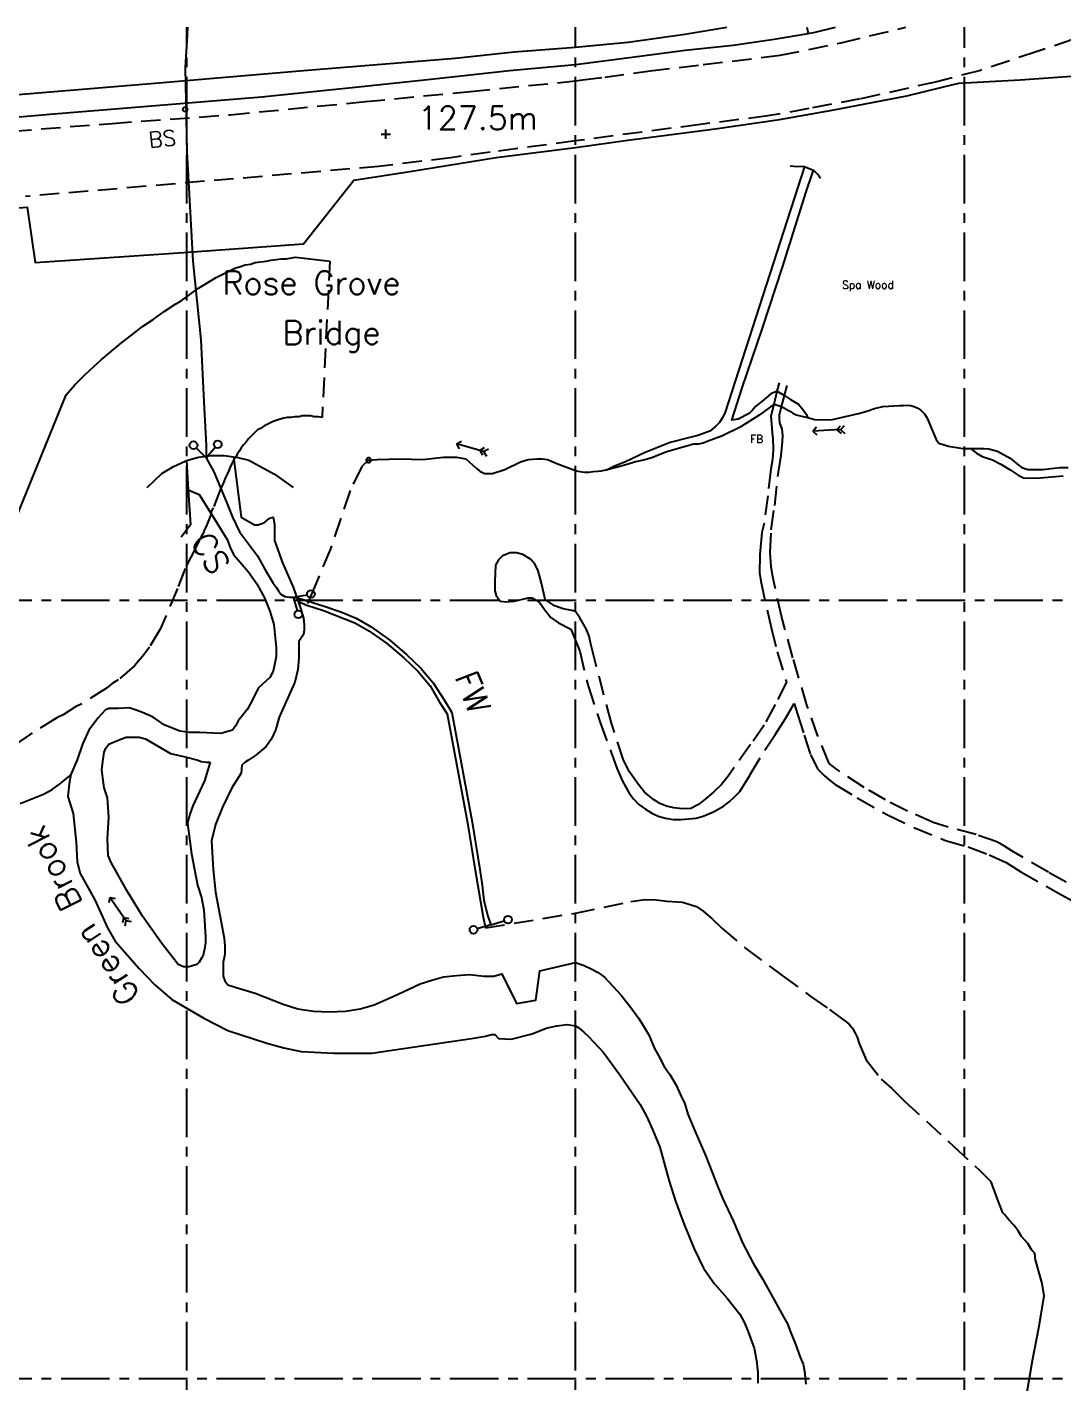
# Model space of a CAD drawing. Extents: x 380524 to 381571, y 430951 to 432014.
# Drawn here: x 380929.5 to 381062.7, y 431799.4 to 431973.7 of the extents above; entities that cross this region are included whole.
import ezdxf

# ---------------------------------------------------------------- set-up
doc = ezdxf.new("R2010")
doc.units = 0
doc.header["$LTSCALE"] = 5
doc.header["$MEASUREMENT"] = 0
doc.linetypes.add('CENTER', pattern=[2, 1.25, -0.25, 0.25, -0.25])
doc.linetypes.add('DASHED', pattern=[0.75, 0.5, -0.25])
doc.layers.get('0').update_dxf_attribs({"linetype": 'CONTINUOUS'})
for name, color, linetype in [('G8010007', 6, 'CONTINUOUS'), ('G8010011', 8, 'CONTINUOUS'), ('G8010013', 6, 'CONTINUOUS'), ('G8010021', 8, 'DASHED'), ('G8010027', 8, 'CONTINUOUS'), ('G8010030', 8, 'CONTINUOUS'), ('G8010032', 8, 'DASHED'), ('G8010036', 3, 'DASHED'), ('G8010057', 8, 'CONTINUOUS'), ('G8010059', 4, 'CONTINUOUS'), ('G8010069', 4, 'CONTINUOUS'), ('G8010374', 8, 'CONTINUOUS'), ('G8010376', 8, 'DASHED'), ('G8010572', 8, 'CENTER'), ('G8011005', 6, 'CONTINUOUS'), ('G8011009', 8, 'CONTINUOUS'), ('G8011010', 4, 'CONTINUOUS')]:
    doc.layers.add(name, color=color, linetype=linetype)
doc.styles.get("Standard").update_dxf_attribs({"font": 'SIMPLEX.SHX'})

# ---------------------------------------------------------------- blocks, each defined once
blk = doc.blocks.new('SPOTH')
for p, q in [((-4.6, 0), (4.6, 0)), ((0, -4.6), (0, 4.6))]:
    blk.add_line(p, q)
blk = doc.blocks.new('POINT')
blk.add_lwpolyline([(0.004128, 2.318056, 1), (0.004128, -2.301944, 1), (0.004128, 2.318056)], format="xyb")
blk = doc.blocks.new('FLARROW')
at = {"color": 8}
for p, q in [((-0.016003, 0.013495), (3.833997, 3.863495)), ((27.69632, 0.005086), (0.000452, 0.005086)), ((23.908844, -0.003322), (27.758844, 3.846678)), ((27.758844, -0.003322), (31.608844, 3.846678)), ((-0.016003, -0.003322), (3.833997, -3.853322)), ((23.908844, -0.003322), (27.758844, -3.853322)), ((27.758844, -0.058184), (31.608844, -3.908184))]:
    blk.add_line(p, q, dxfattribs=at)
blk = doc.blocks.new('BDYPOST')
blk.add_circle((0, 0), 2.23)
blk = doc.blocks.new('BDYMEREI')
blk.add_line((0.013811, -0.004999), (13.86859, -0.004999))
blk.add_circle((17.740743, 0.011348), 3.84096)

msp = doc.modelspace()

# ---------------------------------------------------------------- linework, layer by layer
at = {"layer": 'G8010007', "color": 8}
for points in [[(380950.11, 431973.67), (380950.05, 431972.63), (380949.8, 431968.5), (380950, 431957.7), (380950.8, 431943.6), (380951.8, 431933.5), (380952.2, 431925.5), (380952.5, 431919.9), (380952.5, 431918.3)], [(380952.5, 431918.3), (380953.5, 431916.5), (380955.1, 431912.6), (380955.9, 431910.7), (380956.8, 431908.8), (380959.1, 431905.7), (380960.1, 431903.9), (380961.1, 431902.2), (380961.5, 431901.7), (380961.8, 431901.2), (380962.1, 431900.8), (380962.6, 431900.5), (380963.2, 431900.4), (380963.7, 431900.4)], [(380963.7, 431900.4), (380964.3, 431900.3), (380967.8, 431899.2), (380969.8, 431898.5), (380971.8, 431897.7), (380973.7, 431896.6), (380976.1, 431894.9), (380978.3, 431893), (380980.1, 431891.3), (380981.7, 431889.4), (380983.1, 431887.2), (380984.1, 431885.6), (380986.7, 431871.5), (380987.7, 431865.4), (380988, 431863.4), (380988.2, 431861.4), (380988.7, 431859.4), (380989.1, 431858.3)]]:
    msp.add_lwpolyline(points, dxfattribs=at)
at = {"layer": 'G8010021'}
for points in [[(380838.12, 431955.3), (380843.21, 431955.3), (380851.71, 431955.58), (380864.25, 431956.27), (380882.76, 431957.28), (380904.9, 431958.38), (380908, 431958.6), (380923.8, 431960), (380940.4, 431961.3), (380955.6, 431962.4), (380973, 431964.1), (380986.5, 431965.4), (381000, 431966.75), (381000.9, 431966.9), (381003.75, 431967.25), (381009.6, 431968.05), (381016.4, 431968.85), (381026.3, 431970.05), (381034.15, 431971.65), (381042.47, 431973.67)], [(381067.5, 431973.25), (381059.35, 431970.55), (381052.05, 431968.1), (381046.45, 431966.65), (381036.6, 431964.45), (381030, 431963.2), (381024.7, 431962.25), (381016, 431961.15), (381000, 431959.05), (380989, 431957.6), (380983.96, 431956.89), (380974.7, 431955.76), (380929.29, 431951.9)]]:
    msp.add_lwpolyline(points, dxfattribs=at)
at = {"layer": 'G8010030'}
for points in [[(381029.73, 431973.67), (381029.89, 431972.84)], [(381029.89, 431972.84), (381030.8, 431973), (381033.43, 431973.67)], [(380866.86, 431958.64), (380878.26, 431958.88), (380903.09, 431960.26), (380918.6, 431961.3), (380932.4, 431962.5), (380959.6, 431964.7), (380972.1, 431966), (380981.4, 431967), (380991.5, 431968.1), (381000, 431968.85), (381007.9, 431969.9), (381014.1, 431970.7), (381020.25, 431971.35), (381025.55, 431972.1), (381029.89, 431972.84)], [(380922.42, 431949.96), (380929.49, 431950.51), (380930.5, 431943.4), (380949.6, 431944.7), (380965, 431945.8), (380971.5, 431954), (380978.7, 431955.1), (380989.8, 431956.9), (381000, 431958.2), (381006.7, 431959.15), (381017.95, 431960.6), (381026.2, 431961.8), (381033, 431963), (381042.6, 431964.85), (381047.15, 431965.95), (381049.3, 431966.45), (381057.15, 431966.9), (381065.55, 431967.5), (381075.45, 431968.25), (381081.8, 431968.7), (381087.6, 431969.1), (381090.5, 431969.4), (381091.92, 431969.66)], [(381027.6, 431955.85), (381028.5, 431955.75), (381029, 431955.8), (381029.45, 431955.75)], [(381029.45, 431955.75), (381030.05, 431955.5), (381030.6, 431955.3)], [(381030.6, 431955.3), (381031.25, 431954.65), (381031.5, 431954.25)], [(381025.53, 431925.23), (381025.93, 431926.87)], [(381025.93, 431926.87), (381026.2, 431927.95)], [(381026.86, 431926.32), (381027.2, 431927.6)], [(381025.15, 431923.7), (381025.53, 431925.23)], [(381026.2, 431923.85), (381026.49, 431924.93)], [(381026.49, 431924.93), (381026.86, 431926.32)], [(381025.35, 431921), (381025.15, 431923.7)], [(380944.9, 431914.5), (380946.8, 431916.3), (380948.3, 431917.2), (380949.8, 431917.9), (380949.99, 431917.96)], [(380949.99, 431917.96), (380951.5, 431918.4), (380953.2, 431918.6), (380954.8, 431918.6), (380956.02, 431918.45)], [(380956.02, 431918.45), (380956.4, 431918.4), (380958, 431918), (380961.3, 431916.2), (380963.7, 431914.5)], [(380950.2, 431914.2), (380950.5, 431909.7), (380949.3, 431908.1)], [(380964.34, 431899.85), (380965.46, 431899.39)], [(380965.46, 431899.39), (380967.6, 431898.7), (380971.6, 431897.1), (380973.4, 431896.1), (380975.7, 431894.5), (380977.9, 431892.6), (380979.7, 431890.9), (380981.3, 431889), (380982.5, 431886.9), (380983.5, 431885.4), (380984.7, 431879), (380986.1, 431871.4), (380987.1, 431865.3), (380988.1, 431859.3), (380988.4, 431857.9)], [(381055.15, 431821.05), (381054.95, 431821.3), (381054.45, 431822.5), (381054.2, 431823.15), (381053.6, 431824.8), (381053.45, 431825.25)], [(381057.35, 431794.2), (381057.5, 431795.1), (381057.95, 431797.5), (381058.75, 431802.3), (381059.55, 431806.5), (381060.05, 431809.3), (381060.25, 431810.6), (381060, 431812.2), (381059.15, 431815.25), (381059.1, 431815.55), (381059.1, 431815.85), (381059, 431816.15), (381058.65, 431816.5)]]:
    msp.add_lwpolyline(points, dxfattribs=at)
at = {"layer": 'G8010032'}
for points in [[(381066.35, 431861.95), (381060.8, 431865.05), (381056.1, 431867.8), (381055.15, 431868.4), (381054.15, 431868.95), (381051.5, 431869.9), (381047.9, 431870.85), (381046, 431871.45), (381042.7, 431872.9), (381039.85, 431874.35), (381037.1, 431875.95), (381033.7, 431878.2), (381033.15, 431878.6), (381032.6, 431879.05), (381031.15, 431882.55), (381029.8, 431886.4), (381027.95, 431892.6), (381026.5, 431897.8), (381025.65, 431901.65), (381025.35, 431903), (381025.15, 431904.35), (381025, 431906.15), (381025.15, 431909.05), (381025.6, 431912.2), (381026.05, 431916.2), (381026.45, 431918.6), (381026.6, 431920.4), (381026.65, 431921.2), (381026.55, 431922), (381026.25, 431922.8), (381026.2, 431923.35), (381026.2, 431923.85)], [(381025.35, 431921), (381025.4, 431919.3), (381025.3, 431918.1), (381025.1, 431916.85), (381024.7, 431913.45), (381024.25, 431909.9), (381023.95, 431908.7), (381023.8, 431907.3), (381023.7, 431905.9), (381023.65, 431903.55), (381023.8, 431902.45), (381025.15, 431896.5), (381025.9, 431893.4), (381027.11, 431889.51), (381025.65, 431886.6), (381024.25, 431883.95), (381022.5, 431881.45), (381020.4, 431878.5), (381019.6, 431877.4), (381018.75, 431876.35), (381017.75, 431875.35), (381016.65, 431874.45), (381016.25, 431874.1), (381015.8, 431873.75), (381014.8, 431873.25), (381013.75, 431873.2), (381012.65, 431873.35), (381011.7, 431873.55), (381010.85, 431873.9), (381010, 431874.4), (381008.85, 431875.35), (381007.9, 431876.55), (381006.95, 431877.95), (381006.15, 431879.45), (381004.6, 431884.2), (381002.2, 431893.35), (381001.95, 431894.35), (381001.75, 431895.4), (381001.35, 431896.35), (381000.55, 431897.75), (381000, 431898.55), (380999.5, 431898.7), (380998.4, 431898.9), (380997.3, 431899.3), (380996.1, 431900.1), (380995.6, 431902.2), (380995.2, 431903.8), (380994.8, 431904.6), (380994.2, 431905.3), (380993.2, 431905.9), (380992.4, 431906.1), (380991.6, 431906.1), (380990.6, 431905.7), (380990.1, 431905.2), (380989.7, 431904.5), (380989.6, 431902.4), (380989.6, 431901.2), (380989.8, 431900.6), (380990.3, 431899.9), (380991.1, 431899.8), (380992.1, 431899.9), (380993.4, 431900.2), (380993.9, 431900.3), (380994.4, 431900.3), (380995.3, 431899.8), (380996, 431898.8), (380996.8, 431897.8), (380997.8, 431897.1), (380999.4, 431896.3), (381000, 431894.85), (381000.55, 431893.45), (381001.6, 431889), (381003.15, 431884.3), (381004.7, 431880.1), (381005.3, 431878.45), (381006, 431876.85), (381006.45, 431876), (381006.9, 431875.2), (381007.45, 431874.5), (381008.15, 431873.75), (381009, 431873.15), (381009.8, 431872.65), (381010.6, 431872.25), (381011.55, 431872), (381012.55, 431871.85), (381013.55, 431871.85), (381014.55, 431871.9), (381015.5, 431872), (381016.4, 431872.25), (381017.75, 431872.8), (381019, 431873.55), (381019.75, 431874.1), (381020.45, 431874.75), (381021.1, 431875.45), (381022.45, 431877.6), (381024.35, 431880.75), (381025.7, 431882.8), (381027, 431884.8), (381028.09, 431886.73), (381028.55, 431885.35), (381029.4, 431882.65), (381030.2, 431880.2), (381031.1, 431878.35), (381031.95, 431877.5), (381032.65, 431876.9), (381033.4, 431876.35), (381036.2, 431874.6), (381040.1, 431872.45), (381043.5, 431870.8), (381047.55, 431869.15), (381050.5, 431868.3), (381053.2, 431867.3), (381055.35, 431866.3), (381057.25, 431865.1), (381062.1, 431862.35), (381064.5, 431861.05)]]:
    msp.add_lwpolyline(points, dxfattribs=at)
at = {"layer": 'G8010036'}
for points in [[(380973.39, 431918.02), (380972.5, 431917.2), (380971, 431914.1), (380968.5, 431906.6), (380966.5, 431901.9), (380965.46, 431899.39)], [(380988.4, 431857.9), (381000, 431859.8), (381007.1, 431861.3), (381008.95, 431861.55), (381010.35, 431861.5), (381011.75, 431861.35), (381013.75, 431861.2), (381015.55, 431860.65), (381016.4, 431860.05), (381017.5, 431859.1), (381018.8, 431857.85), (381021.9, 431855.25), (381026.55, 431851.8), (381030.3, 431849.05), (381032.65, 431847.4), (381033.8, 431846.55), (381035.15, 431845.55), (381035.6, 431845), (381035.9, 431844.45), (381036.2, 431843.85), (381036.45, 431843.05), (381037.35, 431840.95), (381039.3, 431838.45), (381040.65, 431837.25), (381042.35, 431835.6), (381048.6, 431829.85), (381052, 431826.7), (381053.45, 431825.25)], [(381058.65, 431816.5), (381058.15, 431817.35), (381057.35, 431818.25), (381056.9, 431818.95), (381056.4, 431819.65), (381055.7, 431820.4), (381055.15, 431821.05)]]:
    msp.add_lwpolyline(points, dxfattribs=at)
at = {"layer": 'G8010059'}
for points in [[(380866.86, 431958.64), (380866.8, 431961.2), (380878.1, 431961.7), (380893.4, 431962.8), (380893.7, 431962.5), (380902.7, 431963.2), (380923.1, 431964.6), (380946.4, 431966.5), (380965, 431968.1), (380984.5, 431969.7), (380992.1, 431970.5), (381000, 431971.1), (381001.75, 431971.25), (381006.75, 431971.75), (381014.05, 431972.75), (381019.45, 431973.67)], [(381029.45, 431955.75), (381019.2, 431924.05), (381018.85, 431923.4), (381018.5, 431922.85), (381018.05, 431922.4), (381017.25, 431921.75), (381015.7, 431921.2), (381014.5, 431920.9), (381012.15, 431920.3), (381008.95, 431919), (381006.4, 431917.8), (381005, 431917.25), (381004.07, 431916.78)], [(381025.93, 431926.87), (381025.1, 431926.55), (381024.25, 431925.8), (381023.15, 431924.9), (381022.75, 431924.45), (381022.3, 431924), (381020.9, 431923.3), (381020.1, 431923.15), (381021.4, 431927.3), (381024, 431934.85), (381026.6, 431942.8), (381029.65, 431952.5), (381030.6, 431955.3)], [(381025.93, 431926.87), (381026.86, 431926.32)], [(381025.53, 431925.23), (381023.6, 431923.8), (381021.15, 431922.25), (381018.9, 431921.15), (381016.9, 431920.4), (381016.4, 431920.2), (381015.8, 431920.05), (381015.15, 431920.05), (381014.55, 431919.9), (381011.75, 431919.1), (381010.75, 431918.7), (381009.8, 431918.3), (381008.75, 431918), (381007.7, 431917.8), (381006.75, 431917.5), (381005.4, 431917.1), (381004.07, 431916.78)], [(381025.53, 431925.23), (381026.49, 431924.93)], [(381026.49, 431924.93), (381027.55, 431924.3), (381027.95, 431924.05), (381028.35, 431923.85), (381029.45, 431923.6), (381029.83, 431923.5)], [(381026.86, 431926.32), (381027.65, 431925.8), (381028.65, 431925.2), (381029.25, 431924.5), (381029.5, 431924.2), (381029.7, 431923.9), (381029.83, 431923.5)], [(381029.83, 431923.5), (381030.75, 431923.25), (381031.9, 431923.2), (381033.05, 431923.25), (381036.4, 431924), (381037.45, 431924.3), (381038.45, 431924.65), (381039.5, 431924.9), (381041.65, 431925.05), (381042.15, 431925.05), (381042.6, 431925.1), (381043.05, 431925.05), (381043.55, 431924.9), (381044, 431924.7), (381044.4, 431924.45), (381044.85, 431923.95), (381045.2, 431923.4), (381046, 431921.55), (381046.35, 431920.65), (381046.7, 431920.2), (381047.95, 431919.8), (381049.8, 431919.5), (381050.8, 431919.5)], [(380949.99, 431917.96), (380950.2, 431914.2)], [(380956.02, 431918.45), (380957, 431910.7), (380958.7, 431909.7), (380959.2, 431909.7), (380960, 431910), (380960.6, 431910.5), (380960.8, 431910.6), (380961.1, 431910.7), (380961.3, 431909.8), (380961.3, 431907.7), (380962.3, 431904.8), (380963.7, 431901.7), (380964.34, 431899.85)], [(380973.39, 431918.02), (380974.5, 431918.1), (380977.5, 431918.2), (380980.3, 431918.1), (380983, 431918.4), (380984.7, 431918.4), (380985.9, 431918.2), (380987.2, 431917), (380987.7, 431916.6), (380988.3, 431916.3), (380989.3, 431916.3), (380990.9, 431916.8), (380992.9, 431917.8), (380993.9, 431918.1), (380995, 431918.2), (380995.7, 431918.2), (380996.4, 431918.1), (380997.6, 431917.6), (381000, 431916.7), (381000.3, 431916.6), (381001.15, 431916.45), (381001.7, 431916.45), (381002.25, 431916.55), (381002.85, 431916.6), (381003.3, 431916.66), (381003.95, 431916.75), (381004.07, 431916.78)], [(381050.8, 431919.5), (381051.55, 431918.9), (381052.3, 431918.5), (381053.6, 431918.05), (381054.7, 431917.5), (381055.9, 431916.75), (381056.9, 431916.1), (381057.7, 431915.7), (381059.75, 431915.75), (381062.7, 431916)], [(381050.8, 431919.5), (381052.55, 431919.5), (381053.15, 431919.45), (381054.25, 431919.15), (381055.9, 431918.25), (381056.4, 431917.85), (381056.9, 431917.4), (381057.4, 431917.05), (381058.15, 431916.8), (381060.1, 431916.8), (381062.25, 431917.05), (381063.35, 431917.05)], [(380950.2, 431914.2), (380951.6, 431913.6), (380953.6, 431910.4), (380955.2, 431907.8), (380955.6, 431906.8), (380956, 431905.9), (380957.9, 431903.7), (380959, 431902.1), (380960, 431900.3), (380960.7, 431898.6), (380961.2, 431896.9), (380961.5, 431893.9), (380961.5, 431892.8), (380961.3, 431891.7), (380961.1, 431890.9), (380960.7, 431890.1), (380959.2, 431888.7), (380958.5, 431887.3), (380957.8, 431886), (380956.6, 431884.5), (380956.3, 431883.9), (380955.9, 431883.3), (380954.4, 431882.9), (380951.7, 431883), (380950.4, 431883), (380949.1, 431883.2), (380947.1, 431884), (380945.7, 431885), (380944.3, 431885.6), (380943.5, 431885.9), (380942.6, 431886.2), (380941.2, 431886.1), (380940, 431886.1), (380939.5, 431885.9), (380938.6, 431884.9), (380937.4, 431883.3), (380936.6, 431881.5), (380935.9, 431879.5), (380935.5, 431878.5), (380935.1, 431877.6)], [(380964.34, 431899.85), (380964.6, 431899.1), (380965, 431897.7), (380965.1, 431896.9), (380965.1, 431896.2), (380965, 431895.6), (380964.4, 431894.7), (380964.4, 431892.6), (380964.3, 431891.1), (380963.9, 431889.5), (380961.9, 431885), (380961.4, 431883.3), (380960.9, 431882.2), (380960.2, 431881.2), (380958.9, 431880.1), (380958, 431879.5), (380957.5, 431879.2), (380957.1, 431878.8)], [(380951.3, 431853.2), (380950.3, 431852.9), (380949.6, 431852.9), (380948.9, 431853.2), (380946.8, 431855.9), (380944.3, 431859.4), (380942.3, 431862.7), (380940.3, 431866.3), (380939.9, 431867.2), (380939.8, 431869.4), (380940, 431872.1), (380939.8, 431874.6), (380939.4, 431875.9), (380939.2, 431877.2), (380939.1, 431878.2), (380939.2, 431879.3), (380939.4, 431880.5), (380939.6, 431881), (380940, 431881.5), (380941.4, 431882.1), (380942.2, 431882.4), (380943.9, 431882.4), (380944.7, 431882.2), (380947.9, 431880.3), (380949.8, 431879.9), (380951.3, 431879.5), (380951.9, 431879.3), (380952.5, 431879.2), (380953, 431879.2)], [(380953, 431879.2), (380952.3, 431876.8), (380950.8, 431873.6), (380950.4, 431872.5), (380950.1, 431871.3), (380950.6, 431867.4), (380951.4, 431863.4), (380951.9, 431861.8), (380952.2, 431860.2), (380952.4, 431856.8), (380952.4, 431856), (380952.3, 431855.2), (380952.1, 431854.4), (380951.9, 431854), (380951.6, 431853.5), (380951.3, 431853.2)], [(380957.1, 431878.8), (380957, 431877.8), (380955.8, 431875.9), (380954.6, 431873.4), (380953.7, 431871.2), (380953.2, 431869.1), (380953.4, 431865.4), (380953.7, 431862.5), (380954.8, 431856.6), (380954.9, 431855.6), (380954.9, 431854.5), (380954.7, 431853.5), (380954.7, 431851.7), (380954.9, 431851.1)], [(380928.6, 431873.9), (380931.6, 431875.1), (380932.7, 431875.7), (380933.8, 431876.5), (380934.8, 431877.3), (380935.1, 431877.6)], [(380935.1, 431877.6), (380934.9, 431876.4), (380934.7, 431874.8), (380935.4, 431872.6), (380935.8, 431868.9), (380935.9, 431866.4), (380936.3, 431864.9), (380938.2, 431861.5), (380939.8, 431857.9), (380940.8, 431856.2), (380943.9, 431852.7), (380945.9, 431850.6), (380948.1, 431848.7), (380952.2, 431846.3), (380955.3, 431844.7), (380960.3, 431843.1), (380962.5, 431842.5), (380964.7, 431842), (380968.9, 431841.8), (380973.8, 431841.8), (380980.5, 431842.8), (380986.6, 431843.7), (380988.4, 431844), (380989.2, 431844.2), (380989.6, 431844.2), (380990.1, 431843.7), (380991.7, 431843.6), (380994.4, 431844.3), (380996.2, 431845), (380997.6, 431845.3), (380998.9, 431845.5), (381000, 431845.3), (381000.4, 431845.05), (381001.05, 431844.5), (381001.65, 431843.95), (381003.6, 431841.9), (381005.7, 431839), (381008.3, 431835.2), (381009.15, 431833.6), (381009.9, 431832), (381010.85, 431829.7), (381011.35, 431827.85), (381012.05, 431825.35), (381012.85, 431822.8), (381013.95, 431819.8), (381015.25, 431816.65), (381016.45, 431814.15), (381017.85, 431812.15), (381019.5, 431810.3), (381021.1, 431808.25), (381021.7, 431807.15), (381022.2, 431806), (381022.95, 431803.9), (381023.25, 431802.3), (381023.45, 431800.7), (381023.45, 431799.4)], [(380954.9, 431851.1), (380955.3, 431850.6), (380956.8, 431850.1), (380958.8, 431849.5), (380962.4, 431848.1), (380964.3, 431847.5), (380966.3, 431847.2), (380968.3, 431847.1), (380970.4, 431847.2), (380972.3, 431847.5), (380974.1, 431848), (380977.2, 431849.4), (380980, 431850.7), (380981.5, 431851.2), (380983, 431851.6), (380984.7, 431851.8), (380986.4, 431851.9), (380988.2, 431851.7), (380989.5, 431851.7), (380990.5, 431852), (380992.4, 431848.2), (380994.9, 431848.6), (380995.4, 431852.4), (381000, 431853.45), (381001.1, 431853.05), (381002, 431852.65), (381002.9, 431852.15), (381003.7, 431851.55), (381005.85, 431849.25), (381007.25, 431847.5), (381008.15, 431846.25), (381008.7, 431845.35), (381009.45, 431844.05), (381010.1, 431842.5), (381010.7, 431841.4), (381011.4, 431840.1), (381012.1, 431839.05), (381012.95, 431837.7), (381013.5, 431836.45), (381014.05, 431835.3), (381014.45, 431833.95), (381015.35, 431831.8), (381016.75, 431828.55), (381018.3, 431824.6), (381018.9, 431823.15), (381020.3, 431820.15), (381021.5, 431817.35), (381022.85, 431814.8), (381024.05, 431812.8), (381025.55, 431810.1), (381026.25, 431808.75), (381026.75, 431807.9), (381027.25, 431807), (381027.7, 431805.85), (381028.3, 431804.4), (381028.9, 431802.75), (381029.25, 431801.85), (381029.45, 431800.95), (381029.6, 431799.25)]]:
    msp.add_lwpolyline(points, dxfattribs=at)
at = {"layer": 'G8010374'}
msp.add_lwpolyline([(380926.7, 431907.2), (380934.5, 431926.4), (380935.6, 431927.7), (380936.8, 431928.9), (380938.1, 431930.1), (380939, 431930.9), (380941.6, 431933.1), (380942.9, 431934.1), (380944.3, 431935.2), (380945.7, 431936.1), (380947.1, 431937.1), (380948.6, 431938.1), (380949.3, 431938.5), (380951.5, 431940.1), (380953.8, 431941.5), (380956.2, 431942.7), (380956.9, 431942.9), (380957.5, 431943.1), (380958.2, 431943.2), (380958.8, 431943.4), (380960.2, 431943.6), (380960.8, 431943.7), (380962.2, 431943.9), (380962.8, 431943.9), (380964, 431944.1), (380968.4, 431943.6)], dxfattribs=at)
at = {"layer": 'G8010376'}
msp.add_lwpolyline([(380968.4, 431943.6), (380967.4, 431923.5), (380966.9, 431923.6), (380966.4, 431923.6), (380965.9, 431923.7), (380964.9, 431923.7), (380964.4, 431923.6), (380963.9, 431923.6), (380963.4, 431923.5), (380962.9, 431923.5), (380962.5, 431923.4), (380962, 431923.3), (380961.5, 431923.1), (380961.1, 431923), (380959.9, 431922.4), (380959.5, 431922.1), (380959.1, 431921.9), (380957.9, 431920.7), (380957.6, 431920.3), (380957.3, 431920), (380957, 431919.6), (380956.8, 431919.2), (380956.5, 431918.8), (380956.3, 431918.4), (380956, 431918), (380955.8, 431917.6), (380955.6, 431917.1), (380955.4, 431916.7), (380955.2, 431916.2), (380955, 431915.8), (380954.6, 431914.8), (380954.4, 431914.4), (380953.4, 431911.9), (380953.2, 431911.5), (380953.1, 431911), (380952.5, 431909.5), (380952.3, 431909.1), (380952.1, 431908.6), (380951.8, 431908.1), (380951.6, 431907.7), (380951.4, 431907.2), (380951.1, 431906.6), (380949.8, 431904.1), (380948.8, 431901.5), (380946.6, 431896.3), (380945.2, 431894), (380944.5, 431893), (380943.3, 431891.6), (380941.2, 431889.8), (380940.4, 431889.3), (380939.7, 431888.7), (380936.5, 431886.7), (380935.7, 431886.3), (380934.1, 431885.3), (380933.3, 431884.9), (380930.1, 431882.9), (380929.9, 431882.8), (380924.9, 431879.3)], dxfattribs=at)
at = {"layer": 'G8010572', "flags": 128}
for points in [[(380950, 430951.02), (380950, 431973.67)], [(381000, 430951.02), (381000, 431973.67)], [(381050, 430951.02), (381050, 431973.67)], [(380523.84, 431900), (381478.62, 431900)], [(380523.84, 431800), (381478.62, 431800)]]:
    msp.add_lwpolyline(points, dxfattribs=at)

# ---------------------------------------------------------------- block references
at = {"layer": 'G8010011', "xscale": 0.13, "yscale": 0.13}
msp.add_blockref('BDYPOST', (380949.8, 431963.1), dxfattribs=at)
at = {"layer": 'G8010013', "color": 8, "xscale": 0.13, "yscale": 0.13}
for p, rotation in [((380952.5, 431918.3), 134.8), ((380952.5, 431918.3), 49.6), ((380963.7, 431900.4), 286.6), ((380963.7, 431900.4), 10.1), ((380989.1, 431858.3), 196.2), ((380989.1, 431858.3), 16.7)]:
    msp.add_blockref('BDYMEREI', p, dxfattribs=dict(at, rotation=rotation))
at = {"layer": 'G8010027', "xscale": 0.13, "yscale": 0.13}
msp.add_blockref('SPOTH', (380975.6, 431959.9), dxfattribs=at)
at = {"layer": 'G8010057', "xscale": 0.13, "yscale": 0.13, "rotation": 282.1}
msp.add_blockref('POINT', (380973.39, 431918.02), dxfattribs=at)
at = {"layer": 'G8010057', "xscale": 0.13, "yscale": 0.13}
msp.add_blockref('POINT', (380973.39, 431918.02), dxfattribs=at)
at = {"layer": 'G8010069', "xscale": 0.13, "yscale": 0.13}
for p, rotation in [((381030.5, 431921.75), 3), ((380984.7, 431920.1), 344.6), ((380940.1, 431861.8), 304.9)]:
    msp.add_blockref('FLARROW', p, dxfattribs=dict(at, rotation=rotation))

# ---------------------------------------------------------------- texts
at = {"layer": 'G8011005', "color": 8}
for s, height, rotation, p in [('BS', 2, 5.6, (380945.22, 431958.16)), ('CS', 3, 301.4, (380950.43, 431907.54)), ('FW', 3, 291.3, (380984.43, 431890.16))]:
    msp.add_text(s, height=height, rotation=rotation, dxfattribs=at).set_placement(p)
at = {"layer": 'G8011009'}
for s, height, p in [('127.5m', 3, (380979.7, 431960.5)), ('Rose Grove', 3, (380954.6, 431939.3)), ('Spa Wood', 1, (381034.3, 431940.05)), ('Bridge', 3, (380962.3, 431932.9)), ('FB', 1, (381022.45, 431920.25))]:
    msp.add_text(s, height=height, dxfattribs=at).set_placement(p)
at = {"layer": 'G8011010'}
for s, rotation, p in [('Brook', 116.5279, (380936.68, 431861.06)), ('Green', 123.0855, (380944.1, 431849.19))]:
    msp.add_text(s, height=3, rotation=rotation, dxfattribs=at).set_placement(p)

doc.saveas('drawing.dxf')
